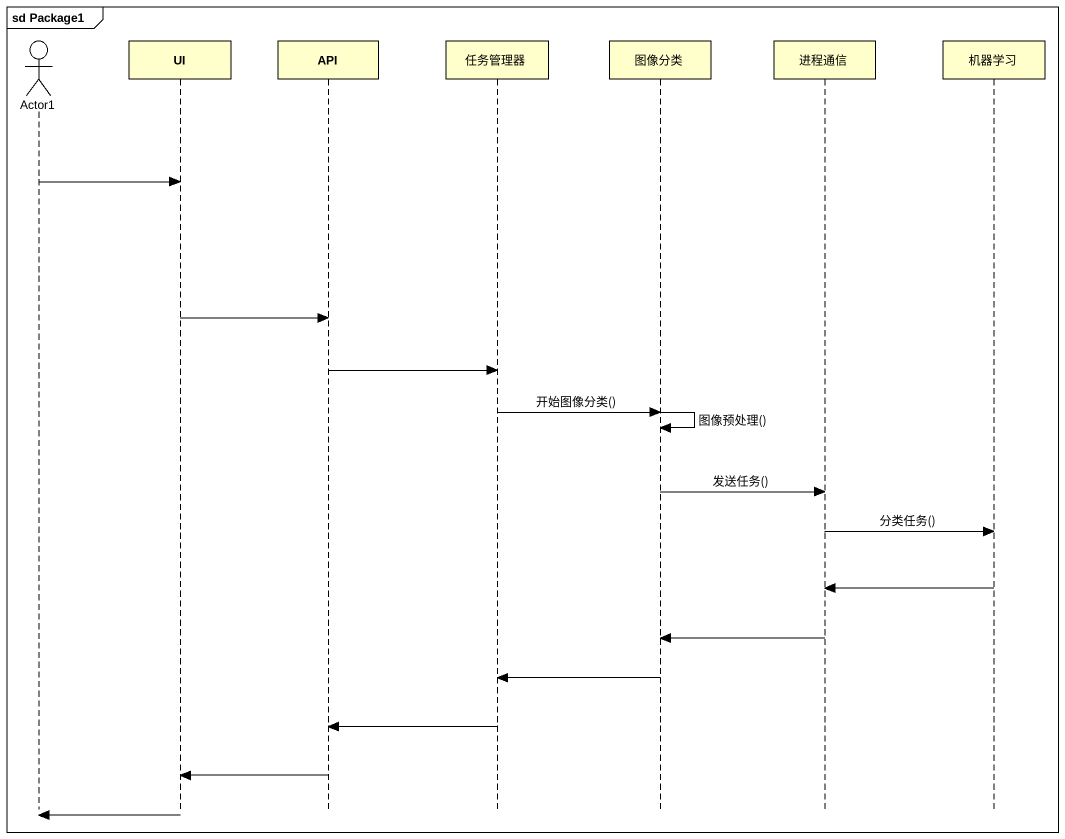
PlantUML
@startuml
mainframe sd Package1
hide footbox
actor Actor1
participant UI
participant API
participant 任务管理器
participant 图像分类
participant 进程通信
participant 机器学习

Actor1 -> UI
UI -> API
API -> 任务管理器
任务管理器 -> 图像分类 : 开始图像分类()
图像分类 -> 图像分类 : 图像预处理()
图像分类 -> 进程通信 : 发送任务()
进程通信 -> 机器学习 : 分类任务()
机器学习 -> 进程通信
进程通信 -> 图像分类
图像分类 -> 任务管理器
任务管理器 -> API
API -> UI
UI -> Actor1
@enduml
